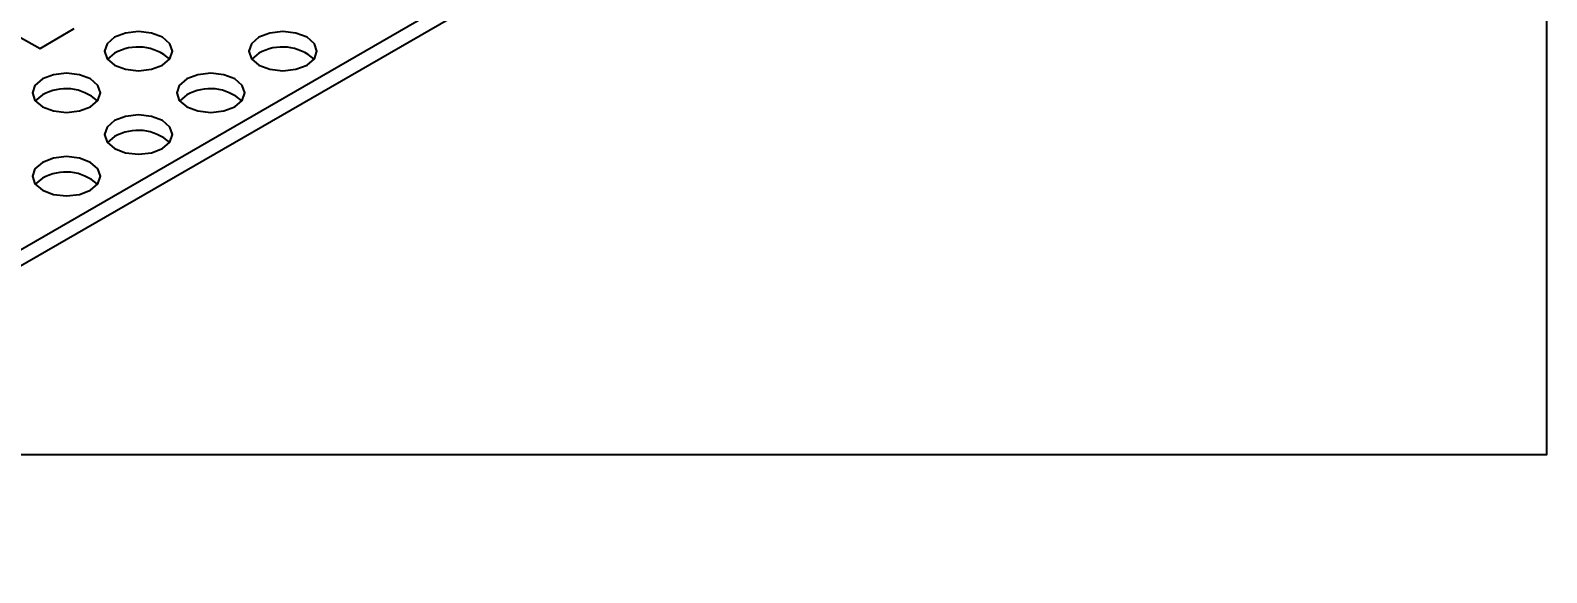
# Model space of a CAD drawing. Extents: x 0 to 7.59, y -7.34 to 0.
# Drawn here: x 4.806 to 7.592, y -7.341 to -6.345 of the extents above; entities that cross this region are included whole.
import ezdxf
from ezdxf import colors
from ezdxf.entities.mleader import LeaderData, LeaderLine
from ezdxf.math import Vec2, Vec3

# ---------------------------------------------------------------- set-up
doc = ezdxf.new("R2010")
doc.units = 0
doc.header["$LTSCALE"] = 0.5
doc.header["$MEASUREMENT"] = 0
doc.layers.add('Brackets', color=181, linetype='CONTINUOUS')
doc.layers.add('FAB DWG', color=221, linetype='CONTINUOUS')
doc.layers.add('Text-Unprinted', color=131, linetype='CONTINUOUS', plot=False)
doc.styles.get("Standard").update_dxf_attribs({"font": 'arial.ttf'})

msp = doc.modelspace()

# ---------------------------------------------------------------- linework, layer by layer
at = {"layer": 'Brackets', "transparency": 16777216}
for p, q in [((4.7843, -6.7797), (7.3653, -5.2901)), ((4.7843, -6.7504), (6.2505, -5.9042)), ((4.6827, -6.2989), (4.8243, -6.3779)), ((4.8243, -6.3779), (4.8871, -6.3417)), ((4.9611, -6.3869), (4.9482, -6.3978)), ((5.2263, -6.3869), (5.2134, -6.3978)), ((4.8285, -6.4634), (4.8156, -6.4743)), ((5.0937, -6.4634), (5.0808, -6.4743)), ((4.9611, -6.5399), (4.9482, -6.5508)), ((4.8285, -6.6165), (4.8156, -6.6273))]:
    msp.add_line(p, q, dxfattribs=at)
at = {"layer": 'Brackets', "transparency": 16777216, "flags": 128}
for points in [[(4.9611, -6.3576), (4.9476, -6.3693), (4.9428, -6.3831), (4.9476, -6.3969), (4.9611, -6.4086), (4.9814, -6.4164), (5.0053, -6.4192), (5.0292, -6.4164), (5.0495, -6.4086), (5.063, -6.3969), (5.0678, -6.3831), (5.063, -6.3693), (5.0495, -6.3576), (5.0292, -6.3498), (5.0053, -6.347), (4.9814, -6.3498), (4.9611, -6.3576)], [(5.2263, -6.3576), (5.2127, -6.3693), (5.208, -6.3831), (5.2127, -6.3969), (5.2263, -6.4086), (5.2466, -6.4164), (5.2705, -6.4192), (5.2944, -6.4164), (5.3147, -6.4086), (5.3282, -6.3969), (5.333, -6.3831), (5.3282, -6.3693), (5.3147, -6.3576), (5.2944, -6.3498), (5.2705, -6.347), (5.2466, -6.3498), (5.2263, -6.3576)], [(4.8285, -6.4341), (4.815, -6.4458), (4.8102, -6.4596), (4.815, -6.4734), (4.8285, -6.4851), (4.8488, -6.4929), (4.8727, -6.4957), (4.8966, -6.4929), (4.9169, -6.4851), (4.9305, -6.4734), (4.9352, -6.4596), (4.9305, -6.4458), (4.9169, -6.4341), (4.8966, -6.4263), (4.8727, -6.4235), (4.8488, -6.4263), (4.8285, -6.4341)], [(5.0937, -6.4341), (5.0801, -6.4458), (5.0754, -6.4596), (5.0801, -6.4734), (5.0937, -6.4851), (5.114, -6.4929), (5.1379, -6.4957), (5.1618, -6.4929), (5.1821, -6.4851), (5.1956, -6.4734), (5.2004, -6.4596), (5.1956, -6.4458), (5.1821, -6.4341), (5.1618, -6.4263), (5.1379, -6.4235), (5.114, -6.4263), (5.0937, -6.4341)], [(4.9611, -6.5106), (4.9476, -6.5223), (4.9428, -6.5361), (4.9476, -6.5499), (4.9611, -6.5616), (4.9814, -6.5695), (5.0053, -6.5722), (5.0292, -6.5695), (5.0495, -6.5616), (5.063, -6.5499), (5.0678, -6.5361), (5.063, -6.5223), (5.0495, -6.5106), (5.0292, -6.5028), (5.0053, -6.5001), (4.9814, -6.5028), (4.9611, -6.5106)], [(4.8285, -6.5872), (4.815, -6.5989), (4.8102, -6.6127), (4.815, -6.6265), (4.8285, -6.6382), (4.8488, -6.646), (4.8727, -6.6487), (4.8966, -6.646), (4.9169, -6.6382), (4.9305, -6.6265), (4.9352, -6.6127), (4.9305, -6.5989), (4.9169, -6.5872), (4.8966, -6.5793), (4.8727, -6.5766), (4.8488, -6.5793), (4.8285, -6.5872)]]:
    msp.add_lwpolyline(points, dxfattribs=at)
at = {"layer": 'Brackets', "transparency": 16777216}
for centre in [(5.0043, -6.4624), (5.2694, -6.4624), (4.8717, -6.539), (5.1368, -6.539), (5.0043, -6.6155), (4.8717, -6.692)]:
    msp.add_arc(centre, 0.087, 48.0382, 119.7374, dxfattribs=at)
at = {"layer": 'Text-Unprinted', "ltscale": 0.5, "transparency": 16777216}
msp.add_lwpolyline([(0, 0), (7.592, 0), (7.592, -7.1239), (0, -7.1239)], close=True, dxfattribs=at)

# ---------------------------------------------------------------- leaders
at = {"layer": 'FAB DWG', "transparency": 16777216}
ml = msp.add_multileader_mtext('Standard', dxfattribs=at)
ml.set_content('BK01179\\PHW63214 (x2)', color=256)
ml.set_leader_properties()
ml.build(insert=Vec2(0, 0))
ml.multileader.update_dxf_attribs({"text_right_attachment_type": 2, "dogleg_length": 0.36, "arrow_head_size": 0.25})
ctx = ml.context
ctx.base_point, ctx.char_height, ctx.arrow_head_size, ctx.landing_gap_size, ctx.plane_origin = Vec3(1.4676, -6.5875), 0.188, 0.25, 0.09, Vec3(3.6416, -6.6421)
ctx.right_attachment, ctx.text_align_type = 2, 2
notes = []
notes.append((ctx, [(0, (1, 1, 0), (3.6703, -6.7462), (-1, 0), 0.36, [(0, [(5.1861, -5.8021)], 0, [])])]))
ctx.mtext.insert, ctx.mtext.alignment, ctx.mtext.flow_direction = Vec3(3.2203, -6.4659), 3, 5
for ctx, leaders in notes:
    for number, flags, end, landing, length, lines in leaders:
        leader = LeaderData()
        leader.index, (leader.has_last_leader_line, leader.has_dogleg_vector, leader.attachment_direction) = number, flags
        leader.last_leader_point, leader.dogleg_vector, leader.dogleg_length = Vec3(end), Vec3(landing), length
        for number, points, colour, breaks in lines:
            line = LeaderLine()
            line.index, line.vertices, line.color, line.breaks = number, Vec3.list(points), colors.encode_raw_color(colour), breaks
            leader.lines.append(line)
        ctx.leaders.append(leader)

doc.saveas('drawing.dxf')
